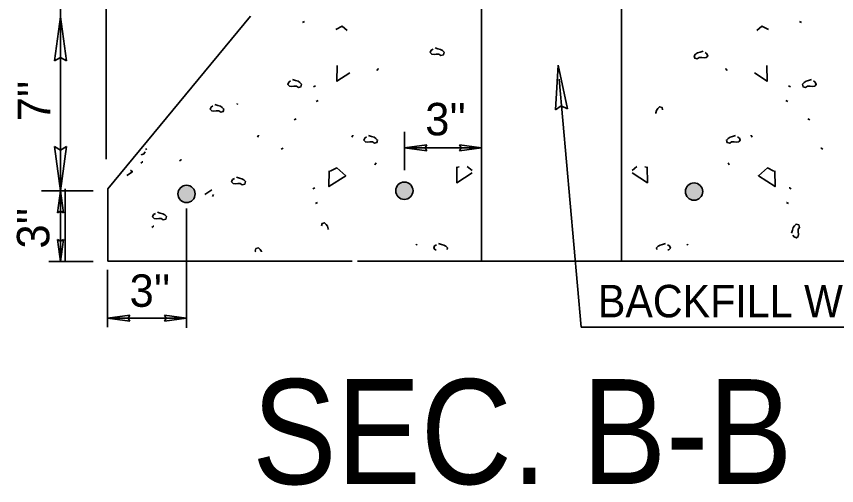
# Model space of a CAD drawing. Extents: x 124 to 525, y -471 to -16.
# Drawn here: x 422.14 to 428.66, y -411.66 to -407.93 of the extents above; entities that cross this region are included whole.
import ezdxf

# ---------------------------------------------------------------- set-up
doc = ezdxf.new("R2010")
doc.units = 0
doc.header["$LTSCALE"] = 0.5
doc.layers.add('1', color=7, linetype='Continuous', lineweight=13)

msp = doc.modelspace()

# ---------------------------------------------------------------- hatches: boundary and pattern name
at = {"layer": '1'}
for points in [[(423.5624, -409.3411, 1), (423.4251, -409.3411, 1)], [(425.2932, -409.3159, 1), (425.1559, -409.3159, 1)], [(427.5947, -409.3224, 1), (427.4574, -409.3224, 1)]]:
    msp.add_hatch(color=256, dxfattribs=at).paths.add_polyline_path(points)

# ---------------------------------------------------------------- linework, layer by layer
at = {"layer": '1', "lineweight": 35}
for p, q in [((422.8546, -409.0645), (422.8546, -402.6951)), ((424.0023, -407.9301), (422.8676, -409.2999)), ((422.4926, -407.9342), (422.4443, -408.2854)), ((422.4926, -407.9342), (422.5408, -408.2854)), ((426.4452, -408.32), (426.4254, -408.674)), ((426.4452, -408.32), (426.5216, -408.6662)), ((425.2267, -409.1537), (425.2267, -408.8477)), ((422.4926, -409.3169), (422.4443, -408.9656)), ((422.4926, -409.3169), (422.5408, -408.9656)), ((425.2269, -408.9754), (425.4025, -408.9512)), ((425.838, -408.9754), (425.6624, -408.9512)), ((423.1756, -408.9917), (423.1717, -408.9804)), ((425.2267, -408.9754), (425.838, -408.9754)), ((425.2269, -408.9754), (425.4025, -408.9995)), ((425.838, -408.9754), (425.6624, -408.9995)), ((425.6592, -409.1253), (425.6502, -409.1297)), ((425.7624, -409.1564), (425.7235, -409.1231)), ((427.0332, -409.1564), (427.0719, -409.1231)), ((427.1362, -409.1253), (427.1452, -409.1297)), ((422.5289, -409.8738), (422.5289, -409.2999)), ((422.8676, -409.8738), (422.8676, -409.2999)), ((422.7523, -409.317), (422.342, -409.317)), ((422.4926, -409.317), (422.4684, -409.4926)), ((422.4926, -409.317), (422.5167, -409.4926)), ((422.4926, -409.8775), (422.4926, -409.3338)), ((423.6399, -409.3447), (423.6947, -409.3089)), ((423.4949, -409.4564), (423.4949, -410.4047)), ((422.4928, -409.8774), (422.4685, -409.7019)), ((422.4928, -409.8774), (422.5168, -409.7019)), ((422.7523, -409.8775), (422.3995, -409.8775)), ((422.8676, -409.8738), (423.486, -409.8738)), ((424.8091, -409.8738), (423.5023, -409.8738)), ((422.867, -409.9441), (422.867, -410.3992)), ((422.867, -410.3268), (423.0427, -410.3026)), ((422.867, -410.3268), (423.4949, -410.3268)), ((422.867, -410.3268), (423.0427, -410.3509)), ((423.4949, -410.3268), (423.3194, -410.3026)), ((423.4949, -410.3268), (423.3194, -410.3509))]:
    msp.add_line(p, q, dxfattribs=at)
for points in [[(422.4926, -403.7408), (422.4926, -407.4542), (422.4926, -409.3338)], [(425.2807, -403.7424), (425.2807, -404.4849), (425.8374, -404.4849), (425.8381, -409.8701)], [(427.5062, -403.7424), (427.5062, -404.4849), (426.9496, -404.4849), (426.9488, -409.8738)], [(424.4158, -407.981), (424.4309, -407.9722), (424.4316, -407.9722)], [(428.3798, -407.981), (428.3646, -407.9722), (428.364, -407.9722)], [(424.7702, -408.0446), (424.7303, -408.0103), (424.679, -408.0359)], [(428.0252, -408.0446), (428.0653, -408.0103), (428.1165, -408.0359)], [(425.4682, -408.1809), (425.4912, -408.1887), (425.5117, -408.1937), (425.5271, -408.2038), (425.5398, -408.2167), (425.5347, -408.2372), (425.5143, -408.2423), (425.4988, -408.2321), (425.4784, -408.2321), (425.4605, -408.2347), (425.4426, -408.2321), (425.4298, -408.2192), (425.4374, -408.2013), (425.4528, -408.1912)], [(422.5408, -408.2854), (422.4921, -408.2582), (422.4443, -408.2854)], [(427.5977, -408.208), (427.5747, -408.2157), (427.5542, -408.2208), (427.5389, -408.231), (427.5261, -408.2438), (427.5312, -408.2643), (427.5517, -408.2694), (427.567, -408.2592), (427.5875, -408.2592), (427.6054, -408.2618), (427.6233, -408.2592), (427.6361, -408.2464), (427.6283, -408.2284), (427.6132, -408.2183)], [(424.6912, -408.321), (424.6886, -408.4464), (424.7901, -408.3801)], [(428.1044, -408.321), (428.1068, -408.4464), (428.0054, -408.3801)], [(425.0068, -408.3626), (425.0157, -408.3475), (425.0157, -408.3467)], [(427.7887, -408.3626), (427.7799, -408.3475), (427.7799, -408.3467)], [(424.3363, -408.4342), (424.3594, -408.4419), (424.3799, -408.447), (424.3952, -408.4572), (424.4081, -408.47), (424.4029, -408.4905), (424.3825, -408.4956), (424.3672, -408.4854), (424.3467, -408.4854), (424.3288, -408.4879), (424.3107, -408.4854), (424.2981, -408.4726), (424.3058, -408.4546), (424.321, -408.4444)], [(430.2676, -410.3982), (426.6296, -410.3982), (426.4538, -408.4304)], [(428.4592, -408.4342), (428.436, -408.4419), (428.4157, -408.447), (428.4002, -408.4572), (428.3873, -408.47), (428.3926, -408.4905), (428.4129, -408.4956), (428.4284, -408.4854), (428.4488, -408.4854), (428.4668, -408.4879), (428.4847, -408.4854), (428.4974, -408.4726), (428.4897, -408.4546), (428.4745, -408.4444)], [(424.5029, -408.4916), (424.518, -408.4827), (424.5187, -408.4827)], [(428.2927, -408.4916), (428.2776, -408.4827), (428.2768, -408.4827)], [(423.7192, -408.6314), (423.7423, -408.6391), (423.7627, -408.6442), (423.7781, -408.6543), (423.7909, -408.6672), (423.7858, -408.6877), (423.7653, -408.6927), (423.7499, -408.6826), (423.7294, -408.6826), (423.7115, -408.685), (423.6937, -408.6826), (423.6809, -408.6697), (423.6885, -408.6517), (423.7038, -408.6416)], [(423.8956, -408.6322), (423.9001, -408.6246), (423.9001, -408.6242)], [(424.5244, -408.6076), (424.5395, -408.5987), (424.5401, -408.5987)], [(426.5216, -408.6662), (426.4709, -408.6431), (426.4254, -408.674)], [(428.2711, -408.6076), (428.2561, -408.5987), (428.2553, -408.5987)], [(427.2217, -408.7031), (427.2233, -408.6984), (427.2284, -408.6779), (427.2386, -408.6626), (427.2514, -408.6497), (427.2718, -408.655), (427.2767, -408.6737)], [(424.3493, -408.7532), (424.3645, -408.7442), (424.3653, -408.7442)], [(428.4461, -408.7532), (428.4311, -408.7442), (428.4303, -408.7442)], [(424.0575, -408.8916), (424.0664, -408.8764), (424.0664, -408.8757)], [(424.8068, -408.8916), (424.8157, -408.8764), (424.8157, -408.8757)], [(424.9402, -408.8773), (424.9632, -408.8851), (424.9837, -408.8902), (424.9991, -408.9003), (425.0118, -408.9133), (425.0067, -408.9337), (424.9862, -408.9388), (424.9708, -408.9286), (424.9504, -408.9286), (424.9325, -408.9312), (424.9147, -408.9286), (424.9018, -408.9158), (424.9094, -408.8979), (424.9248, -408.8876)], [(427.8553, -408.8773), (427.8323, -408.8851), (427.8119, -408.8902), (427.7965, -408.9003), (427.7837, -408.9133), (427.7887, -408.9337), (427.8092, -408.9388), (427.8247, -408.9286), (427.8451, -408.9286), (427.863, -408.9312), (427.8809, -408.9286), (427.8938, -408.9158), (427.886, -408.8979), (427.8707, -408.8876)], [(427.9887, -408.8916), (427.9798, -408.8764), (427.9798, -408.8757)], [(422.4443, -408.9656), (422.493, -408.9928), (422.5408, -408.9656)], [(425.4025, -408.9512), (425.3889, -408.9757), (425.4025, -408.9995)], [(425.6624, -408.9995), (425.6759, -408.9752), (425.6624, -408.9512)], [(423.1368, -409.0296), (423.1372, -409.0301), (423.1551, -409.0224), (423.1652, -409.0071)], [(424.2455, -408.9859), (424.2606, -408.9769), (424.2612, -408.9769)], [(428.55, -408.9859), (428.5349, -408.9769), (428.5342, -408.9769)], [(423.1299, -409.0966), (423.145, -409.0877), (423.1457, -409.0877)], [(423.4373, -409.0788), (423.4525, -409.0699), (423.4531, -409.0699)], [(424.9994, -409.0955), (424.9906, -409.1106), (424.9906, -409.1112)], [(427.7961, -409.0955), (427.8049, -409.1106), (427.805, -409.1112)], [(423.0198, -409.1945), (423.0641, -409.1656), (423.0493, -409.1529)], [(424.6277, -409.158), (424.6252, -409.2834), (424.7582, -409.1964), (424.6867, -409.1349), (424.6355, -409.1605)], [(425.6426, -409.1273), (425.6401, -409.2527), (425.7624, -409.1726)], [(427.1529, -409.1273), (427.1554, -409.2527), (427.0332, -409.1726)], [(428.1678, -409.158), (428.1702, -409.2834), (428.0372, -409.1964), (428.1087, -409.1349), (428.16, -409.1605)], [(423.8905, -409.2075), (423.9136, -409.2152), (423.934, -409.2202), (423.9494, -409.2305), (423.9622, -409.2433), (423.9571, -409.2638), (423.9366, -409.2689), (423.9212, -409.2587), (423.9007, -409.2587), (423.8828, -409.2612), (423.865, -409.2587), (423.8522, -409.2459), (423.8598, -409.228), (423.8752, -409.2177)], [(424.4973, -409.3022), (424.5123, -409.2932), (424.513, -409.2933)], [(428.2982, -409.3022), (428.2833, -409.2932), (428.2826, -409.2933)], [(423.6994, -409.3621), (423.7084, -409.3471), (423.7084, -409.3464)], [(424.5187, -409.4182), (424.5337, -409.4091), (424.5344, -409.4092)], [(428.2768, -409.4182), (428.2618, -409.4091), (428.2612, -409.4092)], [(422.5167, -409.4926), (422.4923, -409.4791), (422.4684, -409.4926)], [(423.2626, -409.4855), (423.2856, -409.4932), (423.3061, -409.4982), (423.3215, -409.5084), (423.3342, -409.5213), (423.3291, -409.5417), (423.3087, -409.5469), (423.2933, -409.5366), (423.2728, -409.5367), (423.2548, -409.5392), (423.237, -409.5366), (423.2242, -409.5238), (423.2319, -409.5059), (423.2472, -409.4957)], [(423.2171, -409.6071), (423.2322, -409.5983), (423.2328, -409.5983)], [(424.6207, -409.6232), (424.6192, -409.6185), (424.6141, -409.598), (424.6039, -409.5827), (424.591, -409.5698), (424.5707, -409.575), (424.5658, -409.5939)], [(428.3012, -409.6525), (428.309, -409.6295), (428.3141, -409.609), (428.3244, -409.5937), (428.3372, -409.5808), (428.3577, -409.586), (428.3627, -409.6066), (428.3525, -409.6218), (428.3525, -409.6423), (428.3551, -409.6602), (428.3525, -409.6781), (428.3397, -409.691), (428.3218, -409.6832), (428.3116, -409.6679)], [(422.4685, -409.7019), (422.4929, -409.7154), (422.5168, -409.7019)], [(425.3189, -409.7477), (425.3233, -409.7401), (425.3233, -409.7398)], [(425.4776, -409.7863), (425.4702, -409.7852), (425.4574, -409.7724), (425.465, -409.7545), (425.4803, -409.7443)], [(425.4957, -409.7341), (425.5188, -409.7417), (425.5392, -409.7468), (425.5546, -409.757), (425.5674, -409.7699), (425.5645, -409.7817)], [(427.2998, -409.7341), (427.2767, -409.7417), (427.2562, -409.7468), (427.2409, -409.757), (427.2282, -409.7699), (427.2311, -409.7817)], [(427.3179, -409.7863), (427.3254, -409.7852), (427.3382, -409.7724), (427.3305, -409.7545), (427.3152, -409.7443)], [(427.4767, -409.7477), (427.4722, -409.7401), (427.4722, -409.7398)], [(424.0895, -409.8003), (424.0888, -409.7979), (424.0787, -409.7826), (424.0658, -409.7697), (424.0454, -409.7748), (424.0402, -409.7954), (424.0442, -409.8012)], [(429.9194, -409.8738), (426.9488, -409.8738), (424.8529, -409.8738)], [(423.0427, -410.3026), (423.029, -410.3271), (423.0427, -410.3509)], [(423.3194, -410.3509), (423.3329, -410.3265), (423.3194, -410.3026)]]:
    msp.add_lwpolyline(points, dxfattribs=at)
for centre in [(423.4938, -409.3411), (425.2245, -409.3159), (427.5261, -409.3224)]:
    msp.add_circle(centre, 0.0687, dxfattribs=at)

# ---------------------------------------------------------------- texts
at = {"layer": '1'}
for s, p in [("7''", (422.4107, -408.7653)), ("3''", (422.4038, -409.7749))]:
    msp.add_text(s, height=0.2578, rotation=90, dxfattribs=at).set_placement(p)
for p in [(425.3906, -408.8765), (423.0417, -410.2375)]:
    msp.add_text("3''", height=0.2578, dxfattribs=at).set_placement(p)
for s, height, width, p in [('BACKFILL WITH SAND', 0.2578, 0.95, (426.762, -410.321)), ('SEC. B-B', 0.8333, 0.9, (424.0166, -411.6448))]:
    msp.add_text(s, height=height, dxfattribs=dict(at, width=width)).set_placement(p)

doc.saveas('drawing.dxf')
